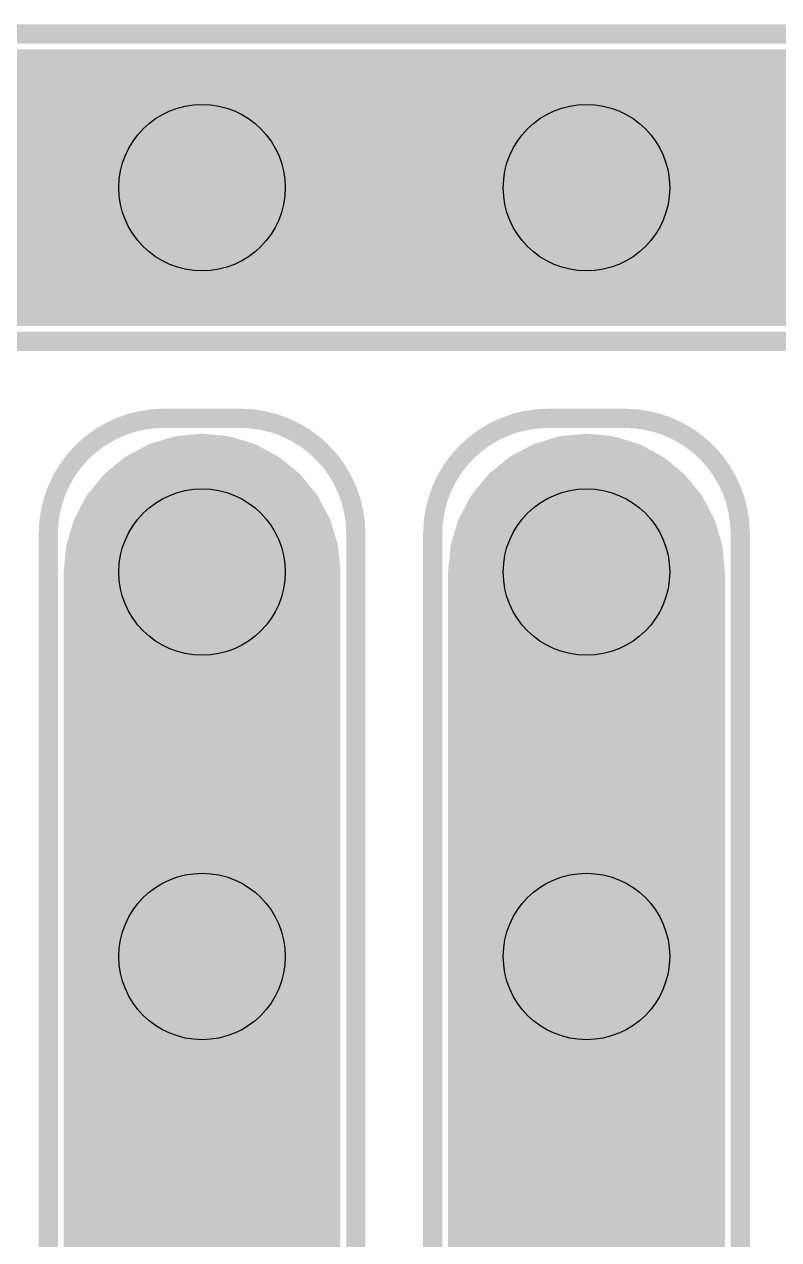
# Model space of a CAD drawing. Extents: x -0.4 to 91.5, y -0.3 to 57.4.
# Drawn here: x 39.21 to 44.2, y 38.13 to 46.16 of the extents above; entities that cross this region are included whole.
import ezdxf

# ---------------------------------------------------------------- set-up
doc = ezdxf.new("R2010")
doc.units = 0
for name, color, linetype in [('1', 12, 'CONTINUOUS'), ('16', 132, 'CONTINUOUS'), ('20', 53, 'CONTINUOUS'), ('21', 253, 'CONTINUOUS')]:
    doc.layers.add(name, color=color, linetype=linetype)

msp = doc.modelspace()

# ---------------------------------------------------------------- linework, layer by layer
at = {"layer": '1', "const_width": 0.3048}
for points in [[(37.846, 45.847), (65.786, 45.847)], [(37.4253, 45.72), (66.2067, 45.72)], [(37.1626, 45.4152), (66.4694, 45.4152)], [(37.0865, 45.1104), (66.5455, 45.1104)], [(37.1383, 44.8056), (66.4937, 44.8056)], [(37.3625, 44.5008), (66.2695, 44.5008)], [(65.786, 44.323), (37.846, 44.323)], [(40.2373, 43.2924), (40.386, 43.307)], [(40.386, 43.307), (40.5347, 43.2924)], [(42.7773, 43.2924), (42.926, 43.307)], [(42.926, 43.307), (43.0747, 43.2924)], [(39.9627, 43.1786), (40.0944, 43.249)], [(40.0944, 43.249), (40.2373, 43.2924)], [(40.2019, 43.2816), (40.5701, 43.2816)], [(40.5347, 43.2924), (40.6776, 43.249)], [(40.6776, 43.249), (40.8093, 43.1786)], [(42.5027, 43.1786), (42.6344, 43.249)], [(42.6344, 43.249), (42.7773, 43.2924)], [(42.7419, 43.2816), (43.1101, 43.2816)], [(43.0747, 43.2924), (43.2176, 43.249)], [(43.2176, 43.249), (43.3493, 43.1786)], [(39.8472, 43.0838), (39.9627, 43.1786)], [(40.8093, 43.1786), (40.9248, 43.0838)], [(42.3872, 43.0838), (42.5027, 43.1786)], [(43.3493, 43.1786), (43.4648, 43.0838)], [(39.7524, 42.9683), (39.8472, 43.0838)], [(40.9248, 43.0838), (41.0196, 42.9683)], [(42.2924, 42.9683), (42.3872, 43.0838)], [(43.4648, 43.0838), (43.5596, 42.9683)], [(39.7594, 42.9768), (41.0126, 42.9768)], [(42.2994, 42.9768), (43.5526, 42.9768)], [(39.682, 42.8366), (39.7524, 42.9683)], [(41.0196, 42.9683), (41.09, 42.8366)], [(42.222, 42.8366), (42.2924, 42.9683)], [(43.5596, 42.9683), (43.63, 42.8366)], [(39.6386, 42.6937), (39.682, 42.8366)], [(41.09, 42.8366), (41.1334, 42.6937)], [(42.1786, 42.6937), (42.222, 42.8366)], [(43.63, 42.8366), (43.6734, 42.6937)], [(39.624, 42.545), (39.6386, 42.6937)], [(39.6365, 42.672), (41.1355, 42.672)], [(41.1334, 42.6937), (41.148, 42.545)], [(42.164, 42.545), (42.1786, 42.6937)], [(42.1765, 42.672), (43.6755, 42.672)], [(43.6734, 42.6937), (43.688, 42.545)], [(39.624, 32.385), (39.624, 42.545)], [(41.148, 42.545), (41.148, 32.385)], [(42.164, 32.385), (42.164, 42.545)], [(43.688, 42.545), (43.688, 32.385)], [(39.624, 42.3672), (41.148, 42.3672)], [(42.164, 42.3672), (43.688, 42.3672)], [(39.624, 42.0624), (41.148, 42.0624)], [(42.164, 42.0624), (43.688, 42.0624)], [(39.624, 41.7576), (41.148, 41.7576)], [(42.164, 41.7576), (43.688, 41.7576)], [(39.624, 41.4528), (41.148, 41.4528)], [(42.164, 41.4528), (43.688, 41.4528)], [(39.624, 41.148), (41.148, 41.148)], [(42.164, 41.148), (43.688, 41.148)], [(39.624, 40.8432), (41.148, 40.8432)], [(42.164, 40.8432), (43.688, 40.8432)], [(39.624, 40.5384), (41.148, 40.5384)], [(42.164, 40.5384), (43.688, 40.5384)], [(39.624, 40.2336), (41.148, 40.2336)], [(42.164, 40.2336), (43.688, 40.2336)], [(39.624, 39.9288), (41.148, 39.9288)], [(42.164, 39.9288), (43.688, 39.9288)], [(39.624, 39.624), (41.148, 39.624)], [(42.164, 39.624), (43.688, 39.624)], [(39.624, 39.3192), (41.148, 39.3192)], [(42.164, 39.3192), (43.688, 39.3192)], [(39.624, 39.0144), (41.148, 39.0144)], [(42.164, 39.0144), (43.688, 39.0144)], [(39.624, 38.7096), (41.148, 38.7096)], [(42.164, 38.7096), (43.688, 38.7096)], [(39.624, 38.4048), (41.148, 38.4048)], [(42.164, 38.4048), (43.688, 38.4048)], [(39.624, 38.1), (41.148, 38.1)], [(42.164, 38.1), (43.688, 38.1)]]:
    msp.add_lwpolyline(points, dxfattribs=at)
at = {"layer": '1', "const_width": 0.1524}
for points in [[(40.3935, 43.3828, 1), (40.3785, 43.2312)], [(40.3935, 43.2312, 1), (40.3785, 43.3828)], [(42.9335, 43.3828, 1), (42.9185, 43.2312)], [(42.9335, 43.2312, 1), (42.9185, 43.3828)], [(40.0723, 43.3219, 1), (40.1165, 43.1761)], [(40.1303, 43.1818, 1), (40.0585, 43.3162)], [(40.2019, 43.3578, 1), (40.2019, 43.2054)], [(40.2299, 43.3682, 1), (40.2448, 43.2165)], [(40.2595, 43.2194, 1), (40.2152, 43.3653)], [(40.5568, 43.3653, 1), (40.5125, 43.2194)], [(40.5272, 43.2165, 1), (40.5421, 43.3682)], [(40.5701, 43.2054, 1), (40.5701, 43.3578)], [(40.7135, 43.3162, 1), (40.6417, 43.1818)], [(40.6555, 43.1761, 1), (40.6997, 43.3219)], [(42.6123, 43.3219, 1), (42.6565, 43.1761)], [(42.6703, 43.1818, 1), (42.5985, 43.3162)], [(42.7419, 43.3578, 1), (42.7419, 43.2054)], [(42.7699, 43.3682, 1), (42.7848, 43.2165)], [(42.7995, 43.2194, 1), (42.7552, 43.3653)], [(43.0968, 43.3653, 1), (43.0525, 43.2194)], [(43.0672, 43.2165, 1), (43.0821, 43.3682)], [(43.1101, 43.2054, 1), (43.1101, 43.3578)], [(43.2535, 43.3162, 1), (43.1817, 43.1818)], [(43.1955, 43.1761, 1), (43.2397, 43.3219)], [(39.9267, 43.2458, 1), (39.9986, 43.1114)], [(40.011, 43.1197, 1), (39.9143, 43.2375)], [(40.8577, 43.2375, 1), (40.761, 43.1197)], [(40.7734, 43.1114, 1), (40.8453, 43.2458)], [(42.4667, 43.2458, 1), (42.5386, 43.1114)], [(42.551, 43.1197, 1), (42.4543, 43.2375)], [(43.3977, 43.2375, 1), (43.301, 43.1197)], [(43.3134, 43.1114, 1), (43.3853, 43.2458)], [(39.7988, 43.1427, 1), (39.8955, 43.0249)], [(39.9061, 43.0355, 1), (39.7883, 43.1322)], [(40.9837, 43.1322, 1), (40.8659, 43.0355)], [(40.8765, 43.0249, 1), (40.9732, 43.1427)], [(42.3388, 43.1427, 1), (42.4355, 43.0249)], [(42.4461, 43.0355, 1), (42.3283, 43.1322)], [(43.5237, 43.1322, 1), (43.4059, 43.0355)], [(43.4165, 43.0249, 1), (43.5132, 43.1427)], [(39.7594, 43.053, 1), (39.7594, 42.9006)], [(41.0126, 42.9006, 1), (41.0126, 43.053)], [(42.2994, 43.053, 1), (42.2994, 42.9006)], [(43.5526, 42.9006, 1), (43.5526, 43.053)], [(39.6935, 43.0167, 1), (39.8113, 42.92)], [(39.8196, 42.9324, 1), (39.6852, 43.0043)], [(41.0868, 43.0043, 1), (40.9524, 42.9324)], [(40.9607, 42.92, 1), (41.0785, 43.0167)], [(42.2335, 43.0167, 1), (42.3513, 42.92)], [(42.3596, 42.9324, 1), (42.2252, 43.0043)], [(43.6268, 43.0043, 1), (43.4924, 42.9324)], [(43.5007, 42.92, 1), (43.6185, 43.0167)], [(39.7549, 42.8145, 1), (39.6091, 42.8587)], [(41.1629, 42.8587, 1), (41.0171, 42.8145)], [(42.2949, 42.8145, 1), (42.1491, 42.8587)], [(43.7029, 42.8587, 1), (43.5571, 42.8145)], [(39.6148, 42.8725, 1), (39.7492, 42.8007)], [(41.0228, 42.8007, 1), (41.1572, 42.8725)], [(42.1548, 42.8725, 1), (42.2892, 42.8007)], [(43.5628, 42.8007, 1), (43.6972, 42.8725)], [(39.6365, 42.7482, 1), (39.6365, 42.5958)], [(39.7145, 42.6862, 1), (39.5628, 42.7011)], [(41.2092, 42.7011, 1), (41.0575, 42.6862)], [(41.1355, 42.5958, 1), (41.1355, 42.7482)], [(42.1765, 42.7482, 1), (42.1765, 42.5958)], [(42.2545, 42.6862, 1), (42.1028, 42.7011)], [(43.7492, 42.7011, 1), (43.5975, 42.6862)], [(43.6755, 42.5958, 1), (43.6755, 42.7482)], [(39.5657, 42.7158, 1), (39.7116, 42.6715)], [(41.0604, 42.6715, 1), (41.2063, 42.7158)], [(42.1057, 42.7158, 1), (42.2516, 42.6715)], [(43.6004, 42.6715, 1), (43.7463, 42.7158)], [(39.7002, 42.545, 1), (39.5478, 42.545)], [(41.2242, 42.545, 1), (41.0718, 42.545)], [(42.2402, 42.545, 1), (42.0878, 42.545)], [(43.7642, 42.545, 1), (43.6118, 42.545)], [(39.5482, 42.5525, 1), (39.6998, 42.5375)], [(41.0722, 42.5375, 1), (41.2238, 42.5525)], [(42.0882, 42.5525, 1), (42.2398, 42.5375)], [(43.6122, 42.5375, 1), (43.7638, 42.5525)], [(39.624, 42.4434, 1), (39.624, 42.291)], [(41.148, 42.291, 1), (41.148, 42.4434)], [(42.164, 42.4434, 1), (42.164, 42.291)], [(43.688, 42.291, 1), (43.688, 42.4434)], [(39.624, 42.1386, 1), (39.624, 41.9862)], [(41.148, 41.9862, 1), (41.148, 42.1386)], [(42.164, 42.1386, 1), (42.164, 41.9862)], [(43.688, 41.9862, 1), (43.688, 42.1386)], [(39.624, 41.8338, 1), (39.624, 41.6814)], [(41.148, 41.6814, 1), (41.148, 41.8338)], [(42.164, 41.8338, 1), (42.164, 41.6814)], [(43.688, 41.6814, 1), (43.688, 41.8338)], [(39.624, 41.529, 1), (39.624, 41.3766)], [(41.148, 41.3766, 1), (41.148, 41.529)], [(42.164, 41.529, 1), (42.164, 41.3766)], [(43.688, 41.3766, 1), (43.688, 41.529)], [(39.624, 41.2242, 1), (39.624, 41.0718)], [(41.148, 41.0718, 1), (41.148, 41.2242)], [(42.164, 41.2242, 1), (42.164, 41.0718)], [(43.688, 41.0718, 1), (43.688, 41.2242)], [(39.624, 40.9194, 1), (39.624, 40.767)], [(41.148, 40.767, 1), (41.148, 40.9194)], [(42.164, 40.9194, 1), (42.164, 40.767)], [(43.688, 40.767, 1), (43.688, 40.9194)], [(39.624, 40.6146, 1), (39.624, 40.4622)], [(41.148, 40.4622, 1), (41.148, 40.6146)], [(42.164, 40.6146, 1), (42.164, 40.4622)], [(43.688, 40.4622, 1), (43.688, 40.6146)], [(39.624, 40.3098, 1), (39.624, 40.1574)], [(41.148, 40.1574, 1), (41.148, 40.3098)], [(42.164, 40.3098, 1), (42.164, 40.1574)], [(43.688, 40.1574, 1), (43.688, 40.3098)], [(39.624, 40.005, 1), (39.624, 39.8526)], [(41.148, 39.8526, 1), (41.148, 40.005)], [(42.164, 40.005, 1), (42.164, 39.8526)], [(43.688, 39.8526, 1), (43.688, 40.005)], [(39.624, 39.7002, 1), (39.624, 39.5478)], [(41.148, 39.5478, 1), (41.148, 39.7002)], [(42.164, 39.7002, 1), (42.164, 39.5478)], [(43.688, 39.5478, 1), (43.688, 39.7002)], [(39.624, 39.3954, 1), (39.624, 39.243)], [(41.148, 39.243, 1), (41.148, 39.3954)], [(42.164, 39.3954, 1), (42.164, 39.243)], [(43.688, 39.243, 1), (43.688, 39.3954)], [(39.624, 39.0906, 1), (39.624, 38.9382)], [(41.148, 38.9382, 1), (41.148, 39.0906)], [(42.164, 39.0906, 1), (42.164, 38.9382)], [(43.688, 38.9382, 1), (43.688, 39.0906)], [(39.624, 38.7858, 1), (39.624, 38.6334)], [(41.148, 38.6334, 1), (41.148, 38.7858)], [(42.164, 38.7858, 1), (42.164, 38.6334)], [(43.688, 38.6334, 1), (43.688, 38.7858)], [(39.624, 38.481, 1), (39.624, 38.3286)], [(41.148, 38.3286, 1), (41.148, 38.481)], [(42.164, 38.481, 1), (42.164, 38.3286)], [(43.688, 38.3286, 1), (43.688, 38.481)], [(39.624, 38.1762, 1), (39.624, 38.0238)], [(41.148, 38.0238, 1), (41.148, 38.1762)], [(42.164, 38.1762, 1), (42.164, 38.0238)], [(43.688, 38.0238, 1), (43.688, 38.1762)]]:
    msp.add_lwpolyline(points, format="xyb", dxfattribs=at)
at = {"layer": '16', "const_width": 0.3048}
for points in [[(65.786, 45.847), (37.846, 45.847)], [(37.4253, 45.72), (66.2067, 45.72)], [(37.1626, 45.4152), (66.4694, 45.4152)], [(37.0865, 45.1104), (66.5455, 45.1104)], [(37.1383, 44.8056), (66.4937, 44.8056)], [(37.3625, 44.5008), (66.2695, 44.5008)], [(37.846, 44.323), (65.786, 44.323)], [(40.386, 43.307), (40.2373, 43.2924)], [(40.5347, 43.2924), (40.386, 43.307)], [(42.926, 43.307), (42.7773, 43.2924)], [(43.0747, 43.2924), (42.926, 43.307)], [(40.0944, 43.249), (39.9627, 43.1786)], [(40.2373, 43.2924), (40.0944, 43.249)], [(40.2019, 43.2816), (40.5701, 43.2816)], [(40.6776, 43.249), (40.5347, 43.2924)], [(40.8093, 43.1786), (40.6776, 43.249)], [(42.6344, 43.249), (42.5027, 43.1786)], [(42.7773, 43.2924), (42.6344, 43.249)], [(42.7419, 43.2816), (43.1101, 43.2816)], [(43.2176, 43.249), (43.0747, 43.2924)], [(43.3493, 43.1786), (43.2176, 43.249)], [(39.9627, 43.1786), (39.8472, 43.0838)], [(40.9248, 43.0838), (40.8093, 43.1786)], [(42.5027, 43.1786), (42.3872, 43.0838)], [(43.4648, 43.0838), (43.3493, 43.1786)], [(39.8472, 43.0838), (39.7524, 42.9683)], [(41.0196, 42.9683), (40.9248, 43.0838)], [(42.3872, 43.0838), (42.2924, 42.9683)], [(43.5596, 42.9683), (43.4648, 43.0838)], [(39.7594, 42.9768), (41.0126, 42.9768)], [(42.2994, 42.9768), (43.5526, 42.9768)], [(39.7524, 42.9683), (39.682, 42.8366)], [(41.09, 42.8366), (41.0196, 42.9683)], [(42.2924, 42.9683), (42.222, 42.8366)], [(43.63, 42.8366), (43.5596, 42.9683)], [(39.682, 42.8366), (39.6386, 42.6937)], [(41.1334, 42.6937), (41.09, 42.8366)], [(42.222, 42.8366), (42.1786, 42.6937)], [(43.6734, 42.6937), (43.63, 42.8366)], [(39.6386, 42.6937), (39.624, 42.545)], [(39.6365, 42.672), (41.1355, 42.672)], [(41.148, 42.545), (41.1334, 42.6937)], [(42.1786, 42.6937), (42.164, 42.545)], [(42.1765, 42.672), (43.6755, 42.672)], [(43.688, 42.545), (43.6734, 42.6937)], [(39.624, 42.545), (39.624, 32.385)], [(41.148, 32.385), (41.148, 42.545)], [(42.164, 42.545), (42.164, 32.385)], [(43.688, 32.385), (43.688, 42.545)], [(39.624, 42.3672), (41.148, 42.3672)], [(42.164, 42.3672), (43.688, 42.3672)], [(39.624, 42.0624), (41.148, 42.0624)], [(42.164, 42.0624), (43.688, 42.0624)], [(39.624, 41.7576), (41.148, 41.7576)], [(42.164, 41.7576), (43.688, 41.7576)], [(39.624, 41.4528), (41.148, 41.4528)], [(42.164, 41.4528), (43.688, 41.4528)], [(39.624, 41.148), (41.148, 41.148)], [(42.164, 41.148), (43.688, 41.148)], [(39.624, 40.8432), (41.148, 40.8432)], [(42.164, 40.8432), (43.688, 40.8432)], [(39.624, 40.5384), (41.148, 40.5384)], [(42.164, 40.5384), (43.688, 40.5384)], [(39.624, 40.2336), (41.148, 40.2336)], [(42.164, 40.2336), (43.688, 40.2336)], [(39.624, 39.9288), (41.148, 39.9288)], [(42.164, 39.9288), (43.688, 39.9288)], [(39.624, 39.624), (41.148, 39.624)], [(42.164, 39.624), (43.688, 39.624)], [(39.624, 39.3192), (41.148, 39.3192)], [(42.164, 39.3192), (43.688, 39.3192)], [(39.624, 39.0144), (41.148, 39.0144)], [(42.164, 39.0144), (43.688, 39.0144)], [(39.624, 38.7096), (41.148, 38.7096)], [(42.164, 38.7096), (43.688, 38.7096)], [(39.624, 38.4048), (41.148, 38.4048)], [(42.164, 38.4048), (43.688, 38.4048)], [(39.624, 38.1), (41.148, 38.1)], [(42.164, 38.1), (43.688, 38.1)]]:
    msp.add_lwpolyline(points, dxfattribs=at)
at = {"layer": '16', "const_width": 0.1524}
for points in [[(40.3935, 43.3828, 1), (40.3785, 43.2312)], [(40.3935, 43.2312, 1), (40.3785, 43.3828)], [(42.9335, 43.3828, 1), (42.9185, 43.2312)], [(42.9335, 43.2312, 1), (42.9185, 43.3828)], [(40.0723, 43.3219, 1), (40.1165, 43.1761)], [(40.1303, 43.1818, 1), (40.0585, 43.3162)], [(40.2019, 43.3578, 1), (40.2019, 43.2054)], [(40.2299, 43.3682, 1), (40.2448, 43.2165)], [(40.2595, 43.2194, 1), (40.2152, 43.3653)], [(40.5568, 43.3653, 1), (40.5125, 43.2194)], [(40.5272, 43.2165, 1), (40.5421, 43.3682)], [(40.5701, 43.2054, 1), (40.5701, 43.3578)], [(40.7135, 43.3162, 1), (40.6417, 43.1818)], [(40.6555, 43.1761, 1), (40.6997, 43.3219)], [(42.6123, 43.3219, 1), (42.6565, 43.1761)], [(42.6703, 43.1818, 1), (42.5985, 43.3162)], [(42.7419, 43.3578, 1), (42.7419, 43.2054)], [(42.7699, 43.3682, 1), (42.7848, 43.2165)], [(42.7995, 43.2194, 1), (42.7552, 43.3653)], [(43.0968, 43.3653, 1), (43.0525, 43.2194)], [(43.0672, 43.2165, 1), (43.0821, 43.3682)], [(43.1101, 43.2054, 1), (43.1101, 43.3578)], [(43.2535, 43.3162, 1), (43.1817, 43.1818)], [(43.1955, 43.1761, 1), (43.2397, 43.3219)], [(39.9267, 43.2458, 1), (39.9986, 43.1114)], [(40.011, 43.1197, 1), (39.9143, 43.2375)], [(40.8577, 43.2375, 1), (40.761, 43.1197)], [(40.7734, 43.1114, 1), (40.8453, 43.2458)], [(42.4667, 43.2458, 1), (42.5386, 43.1114)], [(42.551, 43.1197, 1), (42.4543, 43.2375)], [(43.3977, 43.2375, 1), (43.301, 43.1197)], [(43.3134, 43.1114, 1), (43.3853, 43.2458)], [(39.7988, 43.1427, 1), (39.8955, 43.0249)], [(39.9061, 43.0355, 1), (39.7883, 43.1322)], [(40.9837, 43.1322, 1), (40.8659, 43.0355)], [(40.8765, 43.0249, 1), (40.9732, 43.1427)], [(42.3388, 43.1427, 1), (42.4355, 43.0249)], [(42.4461, 43.0355, 1), (42.3283, 43.1322)], [(43.5237, 43.1322, 1), (43.4059, 43.0355)], [(43.4165, 43.0249, 1), (43.5132, 43.1427)], [(39.7594, 43.053, 1), (39.7594, 42.9006)], [(41.0126, 42.9006, 1), (41.0126, 43.053)], [(42.2994, 43.053, 1), (42.2994, 42.9006)], [(43.5526, 42.9006, 1), (43.5526, 43.053)], [(39.6935, 43.0167, 1), (39.8113, 42.92)], [(39.8196, 42.9324, 1), (39.6852, 43.0043)], [(41.0868, 43.0043, 1), (40.9524, 42.9324)], [(40.9607, 42.92, 1), (41.0785, 43.0167)], [(42.2335, 43.0167, 1), (42.3513, 42.92)], [(42.3596, 42.9324, 1), (42.2252, 43.0043)], [(43.6268, 43.0043, 1), (43.4924, 42.9324)], [(43.5007, 42.92, 1), (43.6185, 43.0167)], [(39.7549, 42.8145, 1), (39.6091, 42.8587)], [(41.1629, 42.8587, 1), (41.0171, 42.8145)], [(42.2949, 42.8145, 1), (42.1491, 42.8587)], [(43.7029, 42.8587, 1), (43.5571, 42.8145)], [(39.6148, 42.8725, 1), (39.7492, 42.8007)], [(41.0228, 42.8007, 1), (41.1572, 42.8725)], [(42.1548, 42.8725, 1), (42.2892, 42.8007)], [(43.5628, 42.8007, 1), (43.6972, 42.8725)], [(39.6365, 42.7482, 1), (39.6365, 42.5958)], [(39.7145, 42.6862, 1), (39.5628, 42.7011)], [(41.2092, 42.7011, 1), (41.0575, 42.6862)], [(41.1355, 42.5958, 1), (41.1355, 42.7482)], [(42.1765, 42.7482, 1), (42.1765, 42.5958)], [(42.2545, 42.6862, 1), (42.1028, 42.7011)], [(43.7492, 42.7011, 1), (43.5975, 42.6862)], [(43.6755, 42.5958, 1), (43.6755, 42.7482)], [(39.5657, 42.7158, 1), (39.7116, 42.6715)], [(41.0604, 42.6715, 1), (41.2063, 42.7158)], [(42.1057, 42.7158, 1), (42.2516, 42.6715)], [(43.6004, 42.6715, 1), (43.7463, 42.7158)], [(39.7002, 42.545, 1), (39.5478, 42.545)], [(41.2242, 42.545, 1), (41.0718, 42.545)], [(42.2402, 42.545, 1), (42.0878, 42.545)], [(43.7642, 42.545, 1), (43.6118, 42.545)], [(39.5482, 42.5525, 1), (39.6998, 42.5375)], [(41.0722, 42.5375, 1), (41.2238, 42.5525)], [(42.0882, 42.5525, 1), (42.2398, 42.5375)], [(43.6122, 42.5375, 1), (43.7638, 42.5525)], [(39.624, 42.4434, 1), (39.624, 42.291)], [(41.148, 42.291, 1), (41.148, 42.4434)], [(42.164, 42.4434, 1), (42.164, 42.291)], [(43.688, 42.291, 1), (43.688, 42.4434)], [(39.624, 42.1386, 1), (39.624, 41.9862)], [(41.148, 41.9862, 1), (41.148, 42.1386)], [(42.164, 42.1386, 1), (42.164, 41.9862)], [(43.688, 41.9862, 1), (43.688, 42.1386)], [(39.624, 41.8338, 1), (39.624, 41.6814)], [(41.148, 41.6814, 1), (41.148, 41.8338)], [(42.164, 41.8338, 1), (42.164, 41.6814)], [(43.688, 41.6814, 1), (43.688, 41.8338)], [(39.624, 41.529, 1), (39.624, 41.3766)], [(41.148, 41.3766, 1), (41.148, 41.529)], [(42.164, 41.529, 1), (42.164, 41.3766)], [(43.688, 41.3766, 1), (43.688, 41.529)], [(39.624, 41.2242, 1), (39.624, 41.0718)], [(41.148, 41.0718, 1), (41.148, 41.2242)], [(42.164, 41.2242, 1), (42.164, 41.0718)], [(43.688, 41.0718, 1), (43.688, 41.2242)], [(39.624, 40.9194, 1), (39.624, 40.767)], [(41.148, 40.767, 1), (41.148, 40.9194)], [(42.164, 40.9194, 1), (42.164, 40.767)], [(43.688, 40.767, 1), (43.688, 40.9194)], [(39.624, 40.6146, 1), (39.624, 40.4622)], [(41.148, 40.4622, 1), (41.148, 40.6146)], [(42.164, 40.6146, 1), (42.164, 40.4622)], [(43.688, 40.4622, 1), (43.688, 40.6146)], [(39.624, 40.3098, 1), (39.624, 40.1574)], [(41.148, 40.1574, 1), (41.148, 40.3098)], [(42.164, 40.3098, 1), (42.164, 40.1574)], [(43.688, 40.1574, 1), (43.688, 40.3098)], [(39.624, 40.005, 1), (39.624, 39.8526)], [(41.148, 39.8526, 1), (41.148, 40.005)], [(42.164, 40.005, 1), (42.164, 39.8526)], [(43.688, 39.8526, 1), (43.688, 40.005)], [(39.624, 39.7002, 1), (39.624, 39.5478)], [(41.148, 39.5478, 1), (41.148, 39.7002)], [(42.164, 39.7002, 1), (42.164, 39.5478)], [(43.688, 39.5478, 1), (43.688, 39.7002)], [(39.624, 39.3954, 1), (39.624, 39.243)], [(41.148, 39.243, 1), (41.148, 39.3954)], [(42.164, 39.3954, 1), (42.164, 39.243)], [(43.688, 39.243, 1), (43.688, 39.3954)], [(39.624, 39.0906, 1), (39.624, 38.9382)], [(41.148, 38.9382, 1), (41.148, 39.0906)], [(42.164, 39.0906, 1), (42.164, 38.9382)], [(43.688, 38.9382, 1), (43.688, 39.0906)], [(39.624, 38.7858, 1), (39.624, 38.6334)], [(41.148, 38.6334, 1), (41.148, 38.7858)], [(42.164, 38.7858, 1), (42.164, 38.6334)], [(43.688, 38.6334, 1), (43.688, 38.7858)], [(39.624, 38.481, 1), (39.624, 38.3286)], [(41.148, 38.3286, 1), (41.148, 38.481)], [(42.164, 38.481, 1), (42.164, 38.3286)], [(43.688, 38.3286, 1), (43.688, 38.481)], [(39.624, 38.1762, 1), (39.624, 38.0238)], [(41.148, 38.0238, 1), (41.148, 38.1762)], [(42.164, 38.1762, 1), (42.164, 38.0238)], [(43.688, 38.0238, 1), (43.688, 38.1762)]]:
    msp.add_lwpolyline(points, format="xyb", dxfattribs=at)
at = {"layer": '20'}
for centre in [(40.386, 45.085), (42.926, 45.085), (40.386, 42.545), (42.926, 42.545), (40.386, 40.005), (42.926, 40.005)]:
    msp.add_circle(centre, 0.55, dxfattribs=at)
at = {"layer": '21', "const_width": 0.127}
for points in [[(37.592, 46.101), (66.04, 46.101)], [(66.04, 44.069), (37.592, 44.069)], [(40.132, 43.561), (40.64, 43.561)], [(42.672, 43.561), (43.18, 43.561)], [(39.37, 32.131), (39.37, 42.799)], [(41.402, 42.799), (41.402, 32.131)], [(41.91, 32.131), (41.91, 42.799)], [(43.942, 42.799), (43.942, 32.131)]]:
    msp.add_lwpolyline(points, dxfattribs=at)
at = {"layer": '21'}
for points, const_width in [([(40.132, 43.561, 0.4142), (39.37, 42.799)], 0.127), ([(40.132, 43.5928, 1), (40.132, 43.5292)], 0.0635), ([(40.132, 43.5292, 1), (40.132, 43.5928)], 0.0635), ([(41.402, 42.799, 0.4142), (40.64, 43.561)], 0.127), ([(40.64, 43.5928, 1), (40.64, 43.5292)], 0.0635), ([(40.64, 43.5292, 1), (40.64, 43.5928)], 0.0635), ([(42.672, 43.561, 0.4142), (41.91, 42.799)], 0.127), ([(42.672, 43.5928, 1), (42.672, 43.5292)], 0.0635), ([(42.672, 43.5292, 1), (42.672, 43.5928)], 0.0635), ([(43.942, 42.799, 0.4142), (43.18, 43.561)], 0.127), ([(43.18, 43.5928, 1), (43.18, 43.5292)], 0.0635), ([(43.18, 43.5292, 1), (43.18, 43.5928)], 0.0635), ([(39.4018, 42.799, 1), (39.3383, 42.799)], 0.0635), ([(39.3383, 42.799, 1), (39.4018, 42.799)], 0.0635), ([(41.4338, 42.799, 1), (41.3702, 42.799)], 0.0635), ([(41.3702, 42.799, 1), (41.4338, 42.799)], 0.0635), ([(41.9418, 42.799, 1), (41.8783, 42.799)], 0.0635), ([(41.8783, 42.799, 1), (41.9418, 42.799)], 0.0635), ([(43.9738, 42.799, 1), (43.9102, 42.799)], 0.0635), ([(43.9102, 42.799, 1), (43.9738, 42.799)], 0.0635)]:
    msp.add_lwpolyline(points, format="xyb", dxfattribs=dict(at, const_width=const_width))

doc.saveas('drawing.dxf')
